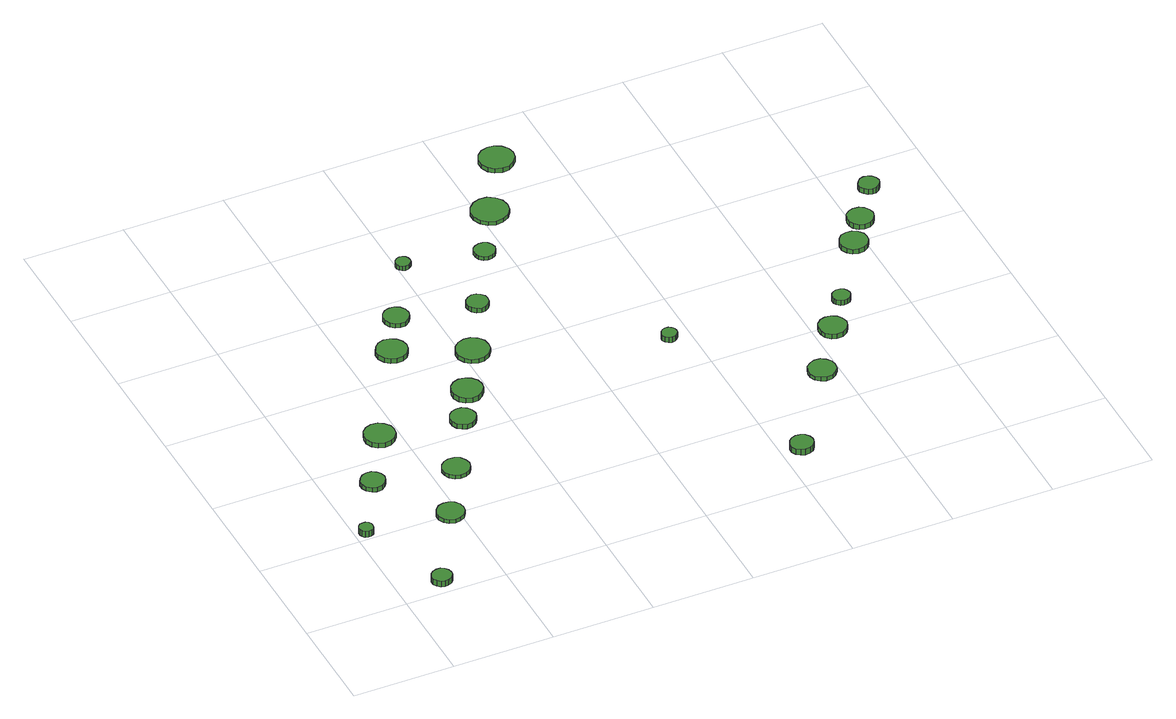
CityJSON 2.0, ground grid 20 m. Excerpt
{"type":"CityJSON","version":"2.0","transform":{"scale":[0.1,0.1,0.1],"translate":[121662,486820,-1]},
"CityObjects":{
"tree1":{"type":"SolitaryVegetationObject","attributes":{"function":"something"},"geometry":[{"type":"MultiSurface","lod":"1","boundaries":[[[0,1,2,3,4,5,6,7,8,9,10,11,12,13,14]],[[15,16,17,18,19,20,21,22,23,24,25,26,27,28,29]],[[0,29,28,1]],[[1,28,27,2]],[[2,27,26,3]],[[3,26,25,4]],[[4,25,24,5]],[[5,24,23,6]],[[6,23,22,7]],[[7,22,21,8]],[[8,21,20,9]],[[9,20,19,10]],[[10,19,18,11]],[[11,18,17,12]],[[12,17,16,13]],[[13,16,15,14]],[[14,15,29,0]]]}]},
"tree2":{"type":"SolitaryVegetationObject","attributes":{"function":"something"},"geometry":[{"type":"MultiSurface","lod":"1","boundaries":[[[30,31,32,33,34,35,36,37,38,39,40,41,42,43,44]],[[45,46,47,48,49,50,51,52,53,54,55,56,57,58,59]],[[30,59,58,31]],[[31,58,57,32]],[[32,57,56,33]],[[33,56,55,34]],[[34,55,54,35]],[[35,54,53,36]],[[36,53,52,37]],[[37,52,51,38]],[[38,51,50,39]],[[39,50,49,40]],[[40,49,48,41]],[[41,48,47,42]],[[42,47,46,43]],[[43,46,45,44]],[[44,45,59,30]]]}]},
"tree3":{"type":"SolitaryVegetationObject","attributes":{"function":"something"},"geometry":[{"type":"MultiSurface","lod":"1","boundaries":[[[60,61,62,63,64,65,66,67,68,69,70,71,72,73,74]],[[75,76,77,78,79,80,81,82,83,84,85,86,87,88,89]],[[60,89,88,61]],[[61,88,87,62]],[[62,87,86,63]],[[63,86,85,64]],[[64,85,84,65]],[[65,84,83,66]],[[66,83,82,67]],[[67,82,81,68]],[[68,81,80,69]],[[69,80,79,70]],[[70,79,78,71]],[[71,78,77,72]],[[72,77,76,73]],[[73,76,75,74]],[[74,75,89,60]]]}]},
"tree4":{"type":"SolitaryVegetationObject","attributes":{"function":"something"},"geometry":[{"type":"MultiSurface","lod":"1","boundaries":[[[90,91,92,93,94,95,96,97,98,99,100,101,102,103,104]],[[105,106,107,108,109,110,111,112,113,114,115,116,117,118,119]],[[90,119,118,91]],[[91,118,117,92]],[[92,117,116,93]],[[93,116,115,94]],[[94,115,114,95]],[[95,114,113,96]],[[96,113,112,97]],[[97,112,111,98]],[[98,111,110,99]],[[99,110,109,100]],[[100,109,108,101]],[[101,108,107,102]],[[102,107,106,103]],[[103,106,105,104]],[[104,105,119,90]]]}]},
"tree5":{"type":"SolitaryVegetationObject","attributes":{"function":"something"},"geometry":[{"type":"MultiSurface","lod":"1","boundaries":[[[120,121,122,123,124,125,126,127,128,129,130,131,132,133,134]],[[135,136,137,138,139,140,141,142,143,144,145,146,147,148,149]],[[120,149,148,121]],[[121,148,147,122]],[[122,147,146,123]],[[123,146,145,124]],[[124,145,144,125]],[[125,144,143,126]],[[126,143,142,127]],[[127,142,141,128]],[[128,141,140,129]],[[129,140,139,130]],[[130,139,138,131]],[[131,138,137,132]],[[132,137,136,133]],[[133,136,135,134]],[[134,135,149,120]]]}]},
"tree6":{"type":"SolitaryVegetationObject","attributes":{"function":"something"},"geometry":[{"type":"MultiSurface","lod":"1","boundaries":[[[150,151,152,153,154,155,156,157,158,159,160,161,162,163,164]],[[165,166,167,168,169,170,171,172,173,174,175,176,177,178,179]],[[150,179,178,151]],[[151,178,177,152]],[[152,177,176,153]],[[153,176,175,154]],[[154,175,174,155]],[[155,174,173,156]],[[156,173,172,157]],[[157,172,171,158]],[[158,171,170,159]],[[159,170,169,160]],[[160,169,168,161]],[[161,168,167,162]],[[162,167,166,163]],[[163,166,165,164]],[[164,165,179,150]]]}]},
"tree7":{"type":"SolitaryVegetationObject","attributes":{"function":"something"},"geometry":[{"type":"MultiSurface","lod":"1","boundaries":[[[180,181,182,183,184,185,186,187,188,189,190,191,192,193,194]],[[195,196,197,198,199,200,201,202,203,204,205,206,207,208,209]],[[180,209,208,181]],[[181,208,207,182]],[[182,207,206,183]],[[183,206,205,184]],[[184,205,204,185]],[[185,204,203,186]],[[186,203,202,187]],[[187,202,201,188]],[[188,201,200,189]],[[189,200,199,190]],[[190,199,198,191]],[[191,198,197,192]],[[192,197,196,193]],[[193,196,195,194]],[[194,195,209,180]]]}]},
"tree8":{"type":"SolitaryVegetationObject","attributes":{"function":"something"},"geometry":[{"type":"MultiSurface","lod":"1","boundaries":[[[210,211,212,213,214,215,216,217,218,219,220,221,222,223,224]],[[225,226,227,228,229,230,231,232,233,234,235,236,237,238,239]],[[210,239,238,211]],[[211,238,237,212]],[[212,237,236,213]],[[213,236,235,214]],[[214,235,234,215]],[[215,234,233,216]],[[216,233,232,217]],[[217,232,231,218]],[[218,231,230,219]],[[219,230,229,220]],[[220,229,228,221]],[[221,228,227,222]],[[222,227,226,223]],[[223,226,225,224]],[[224,225,239,210]]]}]},
"tree9":{"type":"SolitaryVegetationObject","attributes":{"function":"something"},"geometry":[{"type":"MultiSurface","lod":"1","boundaries":[[[240,241,242,243,244,245,246,247,248,249,250,251,252,253,254]],[[255,256,257,258,259,260,261,262,263,264,265,266,267,268,269]],[[240,269,268,241]],[[241,268,267,242]],[[242,267,266,243]],[[243,266,265,244]],[[244,265,264,245]],[[245,264,263,246]],[[246,263,262,247]],[[247,262,261,248]],[[248,261,260,249]],[[249,260,259,250]],[[250,259,258,251]],[[251,258,257,252]],[[252,257,256,253]],[[253,256,255,254]],[[254,255,269,240]]]}]},
"tree10":{"type":"SolitaryVegetationObject","attributes":{"function":"something"},"geometry":[{"type":"MultiSurface","lod":"1","boundaries":[[[270,271,272,273,274,275,276,277,278,279,280,281,282,283,284]],[[285,286,287,288,289,290,291,292,293,294,295,296,297,298,299]],[[270,299,298,271]],[[271,298,297,272]],[[272,297,296,273]],[[273,296,295,274]],[[274,295,294,275]],[[275,294,293,276]],[[276,293,292,277]],[[277,292,291,278]],[[278,291,290,279]],[[279,290,289,280]],[[280,289,288,281]],[[281,288,287,282]],[[282,287,286,283]],[[283,286,285,284]],[[284,285,299,270]]]}]},
"tree11":{"type":"SolitaryVegetationObject","attributes":{"function":"something"},"geometry":[{"type":"MultiSurface","lod":"1","boundaries":[[[300,301,302,303,304,305,306,307,308,309,310,311,312,313,314]],[[315,316,317,318,319,320,321,322,323,324,325,326,327,328,329]],[[300,329,328,301]],[[301,328,327,302]],[[302,327,326,303]],[[303,326,325,304]],[[304,325,324,305]],[[305,324,323,306]],[[306,323,322,307]],[[307,322,321,308]],[[308,321,320,309]],[[309,320,319,310]],[[310,319,318,311]],[[311,318,317,312]],[[312,317,316,313]],[[313,316,315,314]],[[314,315,329,300]]]}]},
"tree12":{"type":"SolitaryVegetationObject","attributes":{"function":"something"},"geometry":[{"type":"MultiSurface","lod":"1","boundaries":[[[330,331,332,333,334,335,336,337,338,339,340,341,342,343,344]],[[345,346,347,348,349,350,351,352,353,354,355,356,357,358,359]],[[330,359,358,331]],[[331,358,357,332]],[[332,357,356,333]],[[333,356,355,334]],[[334,355,354,335]],[[335,354,353,336]],[[336,353,352,337]],[[337,352,351,338]],[[338,351,350,339]],[[339,350,349,340]],[[340,349,348,341]],[[341,348,347,342]],[[342,347,346,343]],[[343,346,345,344]],[[344,345,359,330]]]}]},
"tree13":{"type":"SolitaryVegetationObject","attributes":{"function":"something"},"geometry":[{"type":"MultiSurface","lod":"1","boundaries":[[[360,361,362,363,364,365,366,367,368,369,370,371,372,373,374]],[[375,376,377,378,379,380,381,382,383,384,385,386,387,388,389]],[[360,389,388,361]],[[361,388,387,362]],[[362,387,386,363]],[[363,386,385,364]],[[364,385,384,365]],[[365,384,383,366]],[[366,383,382,367]],[[367,382,381,368]],[[368,381,380,369]],[[369,380,379,370]],[[370,379,378,371]],[[371,378,377,372]],[[372,377,376,373]],[[373,376,375,374]],[[374,375,389,360]]]}]},
"tree14":{"type":"SolitaryVegetationObject","attributes":{"function":"something"},"geometry":[{"type":"MultiSurface","lod":"1","boundaries":[[[390,391,392,393,394,395,396,397,398,399,400,401,402,403,404]],[[405,406,407,408,409,410,411,412,413,414,415,416,417,418,419]],[[390,419,418,391]],[[391,418,417,392]],[[392,417,416,393]],[[393,416,415,394]],[[394,415,414,395]],[[395,414,413,396]],[[396,413,412,397]],[[397,412,411,398]],[[398,411,410,399]],[[399,410,409,400]],[[400,409,408,401]],[[401,408,407,402]],[[402,407,406,403]],[[403,406,405,404]],[[404,405,419,390]]]}]},
"tree15":{"type":"SolitaryVegetationObject","attributes":{"function":"something"},"geometry":[{"type":"MultiSurface","lod":"1","boundaries":[[[420,421,422,423,424,425,426,427,428,429,430,431,432,433,434]],[[435,436,437,438,439,440,441,442,443,444,445,446,447,448,449]],[[420,449,448,421]],[[421,448,447,422]],[[422,447,446,423]],[[423,446,445,424]],[[424,445,444,425]],[[425,444,443,426]],[[426,443,442,427]],[[427,442,441,428]],[[428,441,440,429]],[[429,440,439,430]],[[430,439,438,431]],[[431,438,437,432]],[[432,437,436,433]],[[433,436,435,434]],[[434,435,449,420]]]}]},
"tree16":{"type":"SolitaryVegetationObject","attributes":{"function":"something"},"geometry":[{"type":"MultiSurface","lod":"1","boundaries":[[[450,451,452,453,454,455,456,457,458,459,460,461,462,463,464]],[[465,466,467,468,469,470,471,472,473,474,475,476,477,478,479]],[[450,479,478,451]],[[451,478,477,452]],[[452,477,476,453]],[[453,476,475,454]],[[454,475,474,455]],[[455,474,473,456]],[[456,473,472,457]],[[457,472,471,458]],[[458,471,470,459]],[[459,470,469,460]],[[460,469,468,461]],[[461,468,467,462]],[[462,467,466,463]],[[463,466,465,464]],[[464,465,479,450]]]}]},
"tree17":{"type":"SolitaryVegetationObject","attributes":{"function":"something"},"geometry":[{"type":"MultiSurface","lod":"1","boundaries":[[[480,481,482,483,484,485,486,487,488,489,490,491,492,493,494]],[[495,496,497,498,499,500,501,502,503,504,505,506,507,508,509]],[[480,509,508,481]],[[481,508,507,482]],[[482,507,506,483]],[[483,506,505,484]],[[484,505,504,485]],[[485,504,503,486]],[[486,503,502,487]],[[487,502,501,488]],[[488,501,500,489]],[[489,500,499,490]],[[490,499,498,491]],[[491,498,497,492]],[[492,497,496,493]],[[493,496,495,494]],[[494,495,509,480]]]}]},
"tree18":{"type":"SolitaryVegetationObject","attributes":{"function":"something"},"geometry":[{"type":"MultiSurface","lod":"1","boundaries":[[[510,511,512,513,514,515,516,517,518,519,520,521,522,523,524]],[[525,526,527,528,529,530,531,532,533,534,535,536,537,538,539]],[[510,539,538,511]],[[511,538,537,512]],[[512,537,536,513]],[[513,536,535,514]],[[514,535,534,515]],[[515,534,533,516]],[[516,533,532,517]],[[517,532,531,518]],[[518,531,530,519]],[[519,530,529,520]],[[520,529,528,521]],[[521,528,527,522]],[[522,527,526,523]],[[523,526,525,524]],[[524,525,539,510]]]}]},
"tree19":{"type":"SolitaryVegetationObject","attributes":{"function":"something"},"geometry":[{"type":"MultiSurface","lod":"1","boundaries":[[[540,541,542,543,544,545,546,547,548,549,550,551,552,553,554]],[[555,556,557,558,559,560,561,562,563,564,565,566,567,568,569]],[[540,569,568,541]],[[541,568,567,542]],[[542,567,566,543]],[[543,566,565,544]],[[544,565,564,545]],[[545,564,563,546]],[[546,563,562,547]],[[547,562,561,548]],[[548,561,560,549]],[[549,560,559,550]],[[550,559,558,551]],[[551,558,557,552]],[[552,557,556,553]],[[553,556,555,554]],[[554,555,569,540]]]}]},
"tree20":{"type":"SolitaryVegetationObject","attributes":{"function":"something"},"geometry":[{"type":"MultiSurface","lod":"1","boundaries":[[[570,571,572,573,574,575,576,577,578,579,580,581,582,583,584]],[[585,586,587,588,589,590,591,592,593,594,595,596,597,598,599]],[[570,599,598,571]],[[571,598,597,572]],[[572,597,596,573]],[[573,596,595,574]],[[574,595,594,575]],[[575,594,593,576]],[[576,593,592,577]],[[577,592,591,578]],[[578,591,590,579]],[[579,590,589,580]],[[580,589,588,581]],[[581,588,587,582]],[[582,587,586,583]],[[583,586,585,584]],[[584,585,599,570]]]}]},
"tree21":{"type":"SolitaryVegetationObject","attributes":{"function":"something"},"geometry":[{"type":"MultiSurface","lod":"1","boundaries":[[[600,601,602,603,604,605,606,607,608,609,610,611,612,613,614]],[[615,616,617,618,619,620,621,622,623,624,625,626,627,628,629]],[[600,629,628,601]],[[601,628,627,602]],[[602,627,626,603]],[[603,626,625,604]],[[604,625,624,605]],[[605,624,623,606]],[[606,623,622,607]],[[607,622,621,608]],[[608,621,620,609]],[[609,620,619,610]],[[610,619,618,611]],[[611,618,617,612]],[[612,617,616,613]],[[613,616,615,614]],[[614,615,629,600]]]}]},
"tree22":{"type":"SolitaryVegetationObject","attributes":{"function":"something"},"geometry":[{"type":"MultiSurface","lod":"1","boundaries":[[[630,631,632,633,634,635,636,637,638,639,640,641,642,643,644]],[[645,646,647,648,649,650,651,652,653,654,655,656,657,658,659]],[[630,659,658,631]],[[631,658,657,632]],[[632,657,656,633]],[[633,656,655,634]],[[634,655,654,635]],[[635,654,653,636]],[[636,653,652,637]],[[637,652,651,638]],[[638,651,650,639]],[[639,650,649,640]],[[640,649,648,641]],[[641,648,647,642]],[[642,647,646,643]],[[643,646,645,644]],[[644,645,659,630]]]}]},
"tree23":{"type":"SolitaryVegetationObject","attributes":{"function":"something"},"geometry":[{"type":"MultiSurface","lod":"1","boundaries":[[[660,661,662,663,664,665,666,667,668,669,670,671,672,673,674]],[[675,676,677,678,679,680,681,682,683,684,685,686,687,688,689]],[[660,689,688,661]],[[661,688,687,662]],[[662,687,686,663]],[[663,686,685,664]],[[664,685,684,665]],[[665,684,683,666]],[[666,683,682,667]],[[667,682,681,668]],[[668,681,680,669]],[[669,680,679,670]],[[670,679,678,671]],[[671,678,677,672]],[[672,677,676,673]],[[673,676,675,674]],[[674,675,689,660]]]}]},
"tree24":{"type":"SolitaryVegetationObject","attributes":{"function":"something"},"geometry":[{"type":"MultiSurface","lod":"1","boundaries":[[[690,691,692,693,694,695,696,697,698,699,700,701,702,703,704]],[[705,706,707,708,709,710,711,712,713,714,715,716,717,718,719]],[[690,719,718,691]],[[691,718,717,692]],[[692,717,716,693]],[[693,716,715,694]],[[694,715,714,695]],[[695,714,713,696]],[[696,713,712,697]],[[697,712,711,698]],[[698,711,710,699]],[[699,710,709,700]],[[700,709,708,701]],[[701,708,707,702]],[[702,707,706,703]],[[703,706,705,704]],[[704,705,719,690]]]}]}
},
"vertices":[
[36,218,20],[35,223,20],[32,228,20],[27,231,20],[21,231,20],[15,230,20],[11,226,20],[9,221,20],[9,215,20],[11,210,20],[15,206,20],[21,204,20],[27,205,20],[32,207,20],[35,212,20],[35,212,7],[32,207,7],[27,205,7],[21,204,7],[15,206,7],[11,210,7],[9,215,7],[9,221,7],[11,226,7],[15,230,7],[21,231,7],[27,231,7],[32,228,7],[35,223,7],[36,218,7],
[104,28,25],[102,36,25],[97,43,25],[90,47,25],[82,47,25],[75,45,25],[69,40,25],[65,32,25],[65,24,25],[69,17,25],[75,11,25],[82,9,25],[90,10,25],[97,14,25],[102,20,25],[102,20,12],[97,14,12],[90,10,12],[82,9,12],[75,11,12],[69,17,12],[65,24,12],[65,32,12],[69,40,12],[75,45,12],[82,47,12],[90,47,12],[97,43,12],[102,36,12],[104,28,12],
[117,340,17],[115,349,17],[109,357,17],[101,362,17],[91,363,17],[82,360,17],[74,353,17],[70,345,17],[70,335,17],[74,326,17],[82,319,17],[91,316,17],[101,317,17],[109,322,17],[115,330,17],[115,330,7],[109,322,7],[101,317,7],[91,316,7],[82,319,7],[74,326,7],[70,335,7],[70,345,7],[74,353,7],[82,360,7],[91,363,7],[101,362,7],[109,357,7],[115,349,7],[117,340,7],
[209,199,16],[207,210,16],[200,219,16],[190,224,16],[180,225,16],[169,222,16],[161,214,16],[156,204,16],[156,193,16],[161,183,16],[169,176,16],[180,172,16],[190,174,16],[200,179,16],[207,188,16],[207,188,8],[200,179,8],[190,174,8],[180,172,8],[169,176,8],[161,183,8],[156,193,8],[156,204,8],[161,214,8],[169,222,8],[180,225,8],[190,224,8],[200,219,8],[207,210,8],[209,199,8],
[192,457,16],[190,469,16],[182,479,16],[172,486,16],[159,487,16],[147,483,16],[138,475,16],[133,463,16],[133,451,16],[138,439,16],[147,431,16],[159,427,16],[172,429,16],[182,435,16],[190,445,16],[190,445,6],[182,435,6],[172,429,6],[159,427,6],[147,431,6],[138,439,6],[133,451,6],[133,463,6],[138,475,6],[147,483,6],[159,487,6],[172,486,6],[182,479,6],[190,469,6],[192,457,6],
[274,312,15],[271,323,15],[265,332,15],[255,337,15],[244,338,15],[234,335,15],[226,328,15],[221,317,15],[221,306,15],[226,296,15],[234,289,15],[244,286,15],[255,287,15],[265,292,15],[271,301,15],[271,301,7],[265,292,7],[255,287,7],[244,286,7],[234,289,7],[226,296,7],[221,306,7],[221,317,7],[226,328,7],[234,335,7],[244,338,7],[255,337,7],[265,332,7],[271,323,7],[274,312,7],
[345,437,16],[343,447,16],[337,456,16],[328,461,16],[318,462,16],[308,459,16],[300,452,16],[296,442,16],[296,432,16],[300,422,16],[308,416,16],[318,412,16],[328,413,16],[337,419,16],[343,427,16],[343,427,6],[337,419,6],[328,413,6],[318,412,6],[308,416,6],[300,422,6],[296,432,6],[296,442,6],[300,452,6],[308,459,6],[318,462,6],[328,461,6],[337,456,6],[343,447,6],[345,437,6],
[317,669,16],[314,681,16],[307,691,16],[296,697,16],[284,699,16],[272,695,16],[263,687,16],[257,675,16],[257,663,16],[263,651,16],[272,643,16],[284,639,16],[296,640,16],[307,646,16],[314,657,16],[314,657,6],[307,646,6],[296,640,6],[284,639,6],[272,643,6],[263,651,6],[257,663,6],[257,675,6],[263,687,6],[272,695,6],[284,699,6],[296,697,6],[307,691,6],[314,681,6],[317,669,6],
[391,507,17],[389,519,17],[381,529,17],[371,535,17],[358,537,17],[346,533,17],[337,525,17],[332,513,17],[332,501,17],[337,489,17],[346,481,17],[358,477,17],[371,478,17],[381,485,17],[389,495,17],[389,495,6],[381,485,6],[371,478,6],[358,477,6],[346,481,6],[337,489,6],[332,501,6],[332,513,6],[337,525,6],[346,533,6],[358,537,6],[371,535,6],[381,529,6],[389,519,6],[391,507,6],
[360,753,16],[358,763,16],[352,772,16],[343,777,16],[333,778,16],[323,775,16],[315,768,16],[311,758,16],[311,748,16],[315,738,16],[323,731,16],[333,728,16],[343,729,16],[352,735,16],[358,743,16],[358,743,7],[352,735,7],[343,729,7],[333,728,7],[323,731,7],[315,738,7],[311,748,7],[311,758,7],[315,768,7],[323,775,7],[333,778,7],[343,777,7],[352,772,7],[358,763,7],[360,753,7],
[452,608,15],[450,621,15],[442,632,15],[430,639,15],[417,640,15],[404,636,15],[394,627,15],[388,615,15],[388,601,15],[394,589,15],[404,580,15],[417,576,15],[430,577,15],[442,584,15],[450,595,15],[450,595,6],[442,584,6],[430,577,6],[417,576,6],[404,580,6],[394,589,6],[388,601,6],[388,615,6],[394,627,6],[404,636,6],[417,640,6],[430,639,6],[442,632,6],[450,621,6],[452,608,6],
[427,888,17],[426,894,17],[423,899,17],[418,902,17],[412,903,17],[406,901,17],[401,897,17],[399,891,17],[399,885,17],[401,880,17],[406,876,17],[412,874,17],[418,875,17],[423,878,17],[426,882,17],[426,882,7],[423,878,7],[418,875,7],[412,874,7],[406,876,7],[401,880,7],[399,885,7],[399,891,7],[401,897,7],[406,901,7],[412,903,7],[418,902,7],[423,899,7],[426,894,7],[427,888,7],
[507,728,16],[506,736,16],[500,743,16],[493,748,16],[484,749,16],[476,746,16],[469,740,16],[465,732,16],[465,723,16],[469,715,16],[476,709,16],[484,706,16],[493,707,16],[500,712,16],[506,719,16],[506,719,6],[500,712,6],[493,707,6],[484,706,6],[476,709,6],[469,715,6],[465,723,6],[465,732,6],[469,740,6],[476,746,6],[484,749,6],[493,748,6],[500,743,6],[506,736,6],[507,728,6],
[583,858,15],[581,867,15],[576,874,15],[568,878,15],[560,879,15],[552,876,15],[545,871,15],[542,863,15],[542,854,15],[545,846,15],[552,840,15],[560,838,15],[568,839,15],[576,843,15],[581,850,15],[581,850,7],[576,843,7],[568,839,7],[560,838,7],[552,840,7],[545,846,7],[542,854,7],[542,863,7],[545,871,7],[552,876,7],[560,879,7],[568,878,7],[576,874,7],[581,867,7],[583,858,7],
[863,102,21],[861,111,21],[855,119,21],[847,123,21],[838,124,21],[829,121,21],[822,115,21],[818,107,21],[818,97,21],[822,89,21],[829,83,21],[838,80,21],[847,81,21],[855,85,21],[861,93,21],[861,93,8],[855,85,8],[847,81,8],[838,80,8],[829,83,8],[822,89,8],[818,97,8],[818,107,8],[822,115,8],[829,121,8],[838,124,8],[847,123,8],[855,119,8],[861,111,8],[863,102,8],
[774,492,21],[773,498,21],[769,503,21],[764,506,21],[758,507,21],[752,505,21],[747,501,21],[744,495,21],[744,489,21],[747,483,21],[752,479,21],[758,477,21],[764,478,21],[769,481,21],[773,486,21],[773,486,9],[769,481,9],[764,478,9],[758,477,9],[752,479,9],[747,483,9],[744,489,9],[744,495,9],[747,501,9],[752,505,9],[758,507,9],[764,506,9],[769,503,9],[773,498,9],[774,492,9],
[656,959,15],[653,974,15],[644,986,15],[631,994,15],[616,995,15],[602,990,15],[591,980,15],[585,967,15],[585,952,15],[591,938,15],[602,928,15],[616,923,15],[631,925,15],[644,932,15],[653,944,15],[653,944,7],[644,932,7],[631,925,7],[616,923,7],[602,928,7],[591,938,7],[585,952,7],[585,967,7],[591,980,7],[602,990,7],[616,995,7],[631,994,7],[644,986,7],[653,974,7],[656,959,7],
[729,1089,17],[726,1103,17],[717,1114,17],[705,1121,17],[692,1122,17],[678,1118,17],[668,1109,17],[662,1096,17],[662,1082,17],[668,1069,17],[678,1060,17],[692,1056,17],[705,1057,17],[717,1064,17],[726,1075,17],[726,1075,7],[717,1064,7],[705,1057,7],[692,1056,7],[678,1060,7],[668,1069,7],[662,1082,7],[662,1096,7],[668,1109,7],[678,1118,7],[692,1122,7],[705,1121,7],[717,1114,7],[726,1103,7],[729,1089,7],
[995,287,15],[993,298,15],[986,307,15],[977,313,15],[965,314,15],[955,310,15],[946,303,15],[942,293,15],[942,281,15],[946,271,15],[955,264,15],[965,260,15],[977,261,15],[986,267,15],[993,276,15],[993,276,6],[986,267,6],[977,261,6],[965,260,6],[955,264,6],[946,271,6],[942,281,6],[942,293,6],[946,303,6],[955,310,6],[965,314,6],[977,313,6],[986,307,6],[993,298,6],[995,287,6],
[1066,390,16],[1063,401,16],[1057,410,16],[1047,416,16],[1035,417,16],[1025,414,16],[1016,406,16],[1012,396,16],[1012,384,16],[1016,374,16],[1025,366,16],[1035,363,16],[1047,364,16],[1057,370,16],[1063,379,16],[1063,379,6],[1057,370,6],[1047,364,6],[1035,363,6],[1025,366,6],[1016,374,6],[1012,384,6],[1012,396,6],[1016,406,6],[1025,414,6],[1035,417,6],[1047,416,6],[1057,410,6],[1063,401,6],[1066,390,6],
[1107,462,17],[1105,469,17],[1101,475,17],[1095,478,17],[1087,479,17],[1081,477,17],[1075,472,17],[1072,466,17],[1072,458,17],[1075,452,17],[1081,447,17],[1087,445,17],[1095,446,17],[1101,449,17],[1105,455,17],[1105,455,6],[1101,449,6],[1095,446,6],[1087,445,6],[1081,447,6],[1075,452,6],[1072,458,6],[1072,466,6],[1075,472,6],[1081,477,6],[1087,479,6],[1095,478,6],[1101,475,6],[1105,469,6],[1107,462,6],
[1205,596,16],[1203,607,16],[1196,616,16],[1186,622,16],[1175,623,16],[1164,620,16],[1156,612,16],[1151,602,16],[1151,590,16],[1156,580,16],[1164,572,16],[1175,569,16],[1186,570,16],[1196,576,16],[1203,585,16],[1203,585,6],[1196,576,6],[1186,570,6],[1175,569,6],[1164,572,6],[1156,580,6],[1151,590,6],[1151,602,6],[1156,612,6],[1164,620,6],[1175,623,6],[1186,622,6],[1196,616,6],[1203,607,6],[1205,596,6],
[1244,654,17],[1241,664,17],[1235,673,17],[1226,678,17],[1215,679,17],[1205,676,17],[1197,669,17],[1193,659,17],[1193,648,17],[1197,639,17],[1205,631,17],[1215,628,17],[1226,629,17],[1235,635,17],[1241,643,17],[1241,643,6],[1235,635,6],[1226,629,6],[1215,628,6],[1205,631,6],[1197,639,6],[1193,648,6],[1193,659,6],[1197,669,6],[1205,676,6],[1215,679,6],[1226,678,6],[1235,673,6],[1241,664,6],[1244,654,6],
[1293,733,18],[1291,741,18],[1286,748,18],[1279,752,18],[1271,753,18],[1263,751,18],[1257,745,18],[1253,738,18],[1253,729,18],[1257,722,18],[1263,716,18],[1271,714,18],[1279,714,18],[1286,719,18],[1291,725,18],[1291,725,6],[1286,719,6],[1279,714,6],[1271,714,6],[1263,716,6],[1257,722,6],[1253,729,6],[1253,738,6],[1257,745,6],[1263,751,6],[1271,753,6],[1279,752,6],[1286,748,6],[1291,741,6],[1293,733,6]
]}
